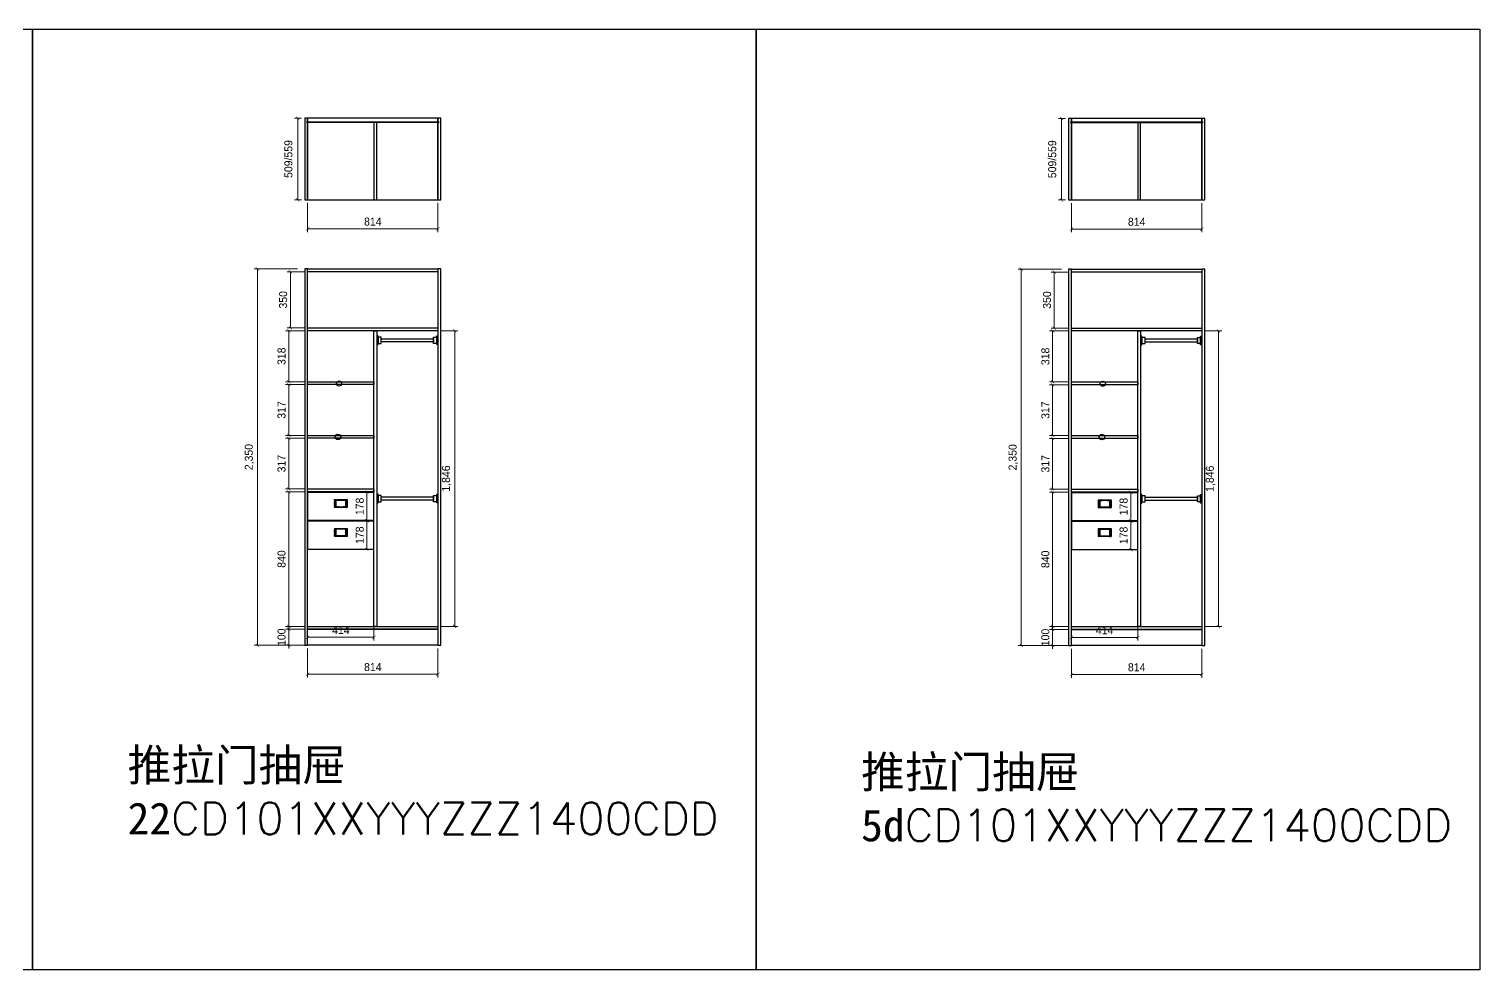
# Model space of a CAD drawing. Header units: millimetres. Extents: x 266 to 44582, y -75 to 31716.
# Drawn here: x 24071 to 33135, y 25835 to 31711 of the extents above; entities that cross this region are included whole.
import ezdxf

# ---------------------------------------------------------------- set-up
doc = ezdxf.new("R2010")
doc.units = ezdxf.units.MM
for name, color, linetype in [('3', 3, 'Continuous'), ('7', 7, 'Continuous'), ('DIM【标注】', 66, 'Continuous')]:
    doc.layers.add(name, color=color, linetype=linetype)
doc.styles.add('-黑体', font='txt.shx', dxfattribs={"bigfont": 'bigfont.shx'})
doc.styles.add('AUDIT_D_071121225343-4', font='')
doc.styles.get('AUDIT_D_071121225343-4').set_extended_font_data('HY울릉도L')
doc.dimstyles.new('家居常用', dxfattribs={"dimscale": 200, "dimtxt": 0.25, "dimasz": 0.1, "dimexe": 0.1, "dimexo": 0.1, "dimgap": 0.1, "dimtad": 1, "dimdec": 0, "dimlunit": 6, "dimtxsty": 'AUDIT_D_071121225343-4', "dimblk": 'ARCHTICK', "dimcen": 1, "dimclrd": 252, "dimclre": 252, "dimclrt": 3, "dimadec": 0, "dimazin": 0, "dimtfac": 1, "dimtdec": 0, "dimtix": 1, "dimtmove": 1, "dimatfit": 3, "dimldrblk": 'DOT', "dimfxl": 0.3, "dimfxlon": 1, "dimlwd": 9, "dimlwe": 9, "dimarcsym": 0})
pattern_1 = [(45, (1305.171, -13759.847), (-2.245064, 2.245064), []), (45, (1305.171, -13758.2594), (-2.245064, 2.245064), [])]

# ---------------------------------------------------------------- blocks, each defined once
blk = doc.blocks.new('_ArchTick')
at = {"color": 0, "linetype": 'ByBlock', "const_width": 0.15}
blk.add_lwpolyline([(-0.5, -0.5), (0.5, 0.5)], dxfattribs=at)
blk = doc.blocks.new('*D61')
at = {"layer": '3', "color": 252, "lineweight": 9}
for p, q in [((30563.6, 30193.6), (30455.6, 30193.6)), ((30475.6, 30193.6), (30475.6, 29843.6)), ((30563.6, 29843.6), (30455.6, 29843.6))]:
    blk.add_line(p, q, dxfattribs=at)
at = {"layer": 'Defpoints', "color": 0}
for p in [(30583.6, 30193.6), (30475.6, 29843.6), (30583.6, 29843.6)]:
    blk.add_point(p, dxfattribs=at)
at = {"layer": '3', "color": 252, "lineweight": 9, "xscale": 20, "yscale": 20, "zscale": 20}
for p, rotation in [((30475.6, 30193.6), 90), ((30475.6, 29843.6), 270)]:
    blk.add_blockref('_ArchTick', p, dxfattribs=dict(at, rotation=rotation))
at = {"layer": '3', "color": 3, "insert": (30430.6, 30018.6), "char_height": 50, "attachment_point": 5, "rotation": 90, "style": 'AUDIT_D_071121225343-4'}
blk.add_mtext('350', dxfattribs=at)
blk = doc.blocks.new('_DOT')
at = {"color": 0, "linetype": 'ByBlock'}
blk.add_line((-0.5, 0), (-1, 0), dxfattribs=at)
at = {"color": 0, "linetype": 'ByBlock', "const_width": 0.5}
blk.add_lwpolyline([(-0.25, 0, 1), (0.25, 0, 1)], format="xyb", close=True, dxfattribs=at)
blk = doc.blocks.new('*D62')
at = {"layer": '3', "color": 252, "lineweight": 9}
for p, q in [((30563.6, 29825.6), (30445.6, 29825.6)), ((30465.6, 29825.6), (30465.6, 29507.3)), ((30563.6, 29507.3), (30445.6, 29507.3))]:
    blk.add_line(p, q, dxfattribs=at)
at = {"layer": 'Defpoints', "color": 0}
for p in [(30583.6, 29825.6), (30465.6, 29507.3), (30583.6, 29507.3)]:
    blk.add_point(p, dxfattribs=at)
at = {"layer": '3', "color": 252, "lineweight": 9, "xscale": 20, "yscale": 20, "zscale": 20}
for p, rotation in [((30465.6, 29825.6), 90), ((30465.6, 29507.3), 270)]:
    blk.add_blockref('_ArchTick', p, dxfattribs=dict(at, rotation=rotation))
at = {"layer": '3', "color": 3, "insert": (30420.6, 29666.4), "char_height": 50, "attachment_point": 5, "rotation": 90, "style": 'AUDIT_D_071121225343-4'}
blk.add_mtext('318', dxfattribs=at)
blk = doc.blocks.new('*D63')
at = {"layer": '3', "color": 252, "lineweight": 9}
for p, q in [((30563.6, 29489.3), (30445.6, 29489.3)), ((30465.6, 29489.3), (30465.6, 29172.3)), ((30563.6, 29172.3), (30445.6, 29172.3))]:
    blk.add_line(p, q, dxfattribs=at)
at = {"layer": 'Defpoints', "color": 0}
for p in [(30583.6, 29489.3), (30465.6, 29172.3), (30583.6, 29172.3)]:
    blk.add_point(p, dxfattribs=at)
at = {"layer": '3', "color": 252, "lineweight": 9, "xscale": 20, "yscale": 20, "zscale": 20}
for p, rotation in [((30465.6, 29489.3), 90), ((30465.6, 29172.3), 270)]:
    blk.add_blockref('_ArchTick', p, dxfattribs=dict(at, rotation=rotation))
at = {"layer": '3', "color": 3, "insert": (30420.6, 29330.8), "char_height": 50, "attachment_point": 5, "rotation": 90, "style": 'AUDIT_D_071121225343-4'}
blk.add_mtext('317', dxfattribs=at)
blk = doc.blocks.new('*D64')
at = {"layer": '3', "color": 252, "lineweight": 9}
for p, q in [((30563.6, 29154.3), (30445.6, 29154.3)), ((30465.6, 29154.3), (30465.6, 28837.8)), ((30563.6, 28837.8), (30445.6, 28837.8))]:
    blk.add_line(p, q, dxfattribs=at)
at = {"layer": 'Defpoints', "color": 0}
for p in [(30583.6, 29154.3), (30465.6, 28837.8), (30583.6, 28837.8)]:
    blk.add_point(p, dxfattribs=at)
at = {"layer": '3', "color": 252, "lineweight": 9, "xscale": 20, "yscale": 20, "zscale": 20}
for p, rotation in [((30465.6, 29154.3), 90), ((30465.6, 28837.8), 270)]:
    blk.add_blockref('_ArchTick', p, dxfattribs=dict(at, rotation=rotation))
at = {"layer": '3', "color": 3, "insert": (30420.6, 28996), "char_height": 50, "attachment_point": 5, "rotation": 90, "style": 'AUDIT_D_071121225343-4'}
blk.add_mtext('317', dxfattribs=at)
blk = doc.blocks.new('衣柜内拉手')
h = blk.add_hatch()
h.set_pattern_fill('STEEL', color=256, style=0)
h.set_pattern_definition(pattern_1)
h.paths.add_polyline_path([(-30, 0), (-40, 0), (-40, -50), (-30, -50)])
h = blk.add_hatch()
h.set_pattern_fill('STEEL', color=256, style=0)
h.set_pattern_definition(pattern_1)
h.paths.add_polyline_path([(40, 0), (30, 0), (30, -50), (40, -50)])
for p, q in [((-40, 0), (40, 0)), ((-40, 0), (-40, -50)), ((-30, 0), (-30, -50)), ((30, 0), (30, -50)), ((40, 0), (40, -50)), ((40, -50), (-40, -50))]:
    blk.add_line(p, q)
for centre, start, end in [((0, -257.6), 83.17871, 96.82129), ((0, 208.1), 263.17871, 276.82129)]:
    blk.add_arc(centre, 252.6, start, end)
blk = doc.blocks.new('*D65')
at = {"layer": '3', "color": 252, "lineweight": 9}
for p, q in [((30563.6, 28819.8), (30445.6, 28819.8)), ((30465.6, 28819.8), (30465.6, 27979.6)), ((30563.6, 27979.6), (30445.6, 27979.6))]:
    blk.add_line(p, q, dxfattribs=at)
at = {"layer": 'Defpoints', "color": 0}
for p in [(30583.6, 28819.8), (30465.6, 27979.6), (30583.6, 27979.6)]:
    blk.add_point(p, dxfattribs=at)
at = {"layer": '3', "color": 252, "lineweight": 9, "xscale": 20, "yscale": 20, "zscale": 20}
for p, rotation in [((30465.6, 28819.8), 90), ((30465.6, 27979.6), 270)]:
    blk.add_blockref('_ArchTick', p, dxfattribs=dict(at, rotation=rotation))
at = {"layer": '3', "color": 3, "insert": (30420.6, 28399.7), "char_height": 50, "attachment_point": 5, "rotation": 90, "style": 'AUDIT_D_071121225343-4'}
blk.add_mtext('840', dxfattribs=at)
blk = doc.blocks.new('*D66')
at = {"layer": '3', "color": 252, "lineweight": 9}
for p, q in [((30520.1, 30211.6), (30250.1, 30211.6)), ((30270.1, 30211.6), (30270.1, 27861.6)), ((30520.1, 27861.6), (30250.1, 27861.6))]:
    blk.add_line(p, q, dxfattribs=at)
at = {"layer": 'Defpoints', "color": 0}
for p in [(30565.6, 30211.6), (30270.1, 27861.6), (30565.6, 27861.6)]:
    blk.add_point(p, dxfattribs=at)
at = {"layer": '3', "color": 252, "lineweight": 9, "xscale": 20, "yscale": 20, "zscale": 20}
for p, rotation in [((30270.1, 30211.6), 90), ((30270.1, 27861.6), 270)]:
    blk.add_blockref('_ArchTick', p, dxfattribs=dict(at, rotation=rotation))
at = {"layer": '3', "color": 3, "insert": (30220.3, 29036.6), "char_height": 50, "attachment_point": 5, "rotation": 90, "style": 'AUDIT_D_071121225343-4'}
blk.add_mtext('2,350', dxfattribs=at)
blk = doc.blocks.new('A$C6B5F1E48')
at = {"layer": '7'}
for points in [[(8, 0), (8, 54), (0, 54), (0, 0)], [(27.4, 7.6), (27.4, 46.4), (8, 46.4), (8, 7.6)]]:
    blk.add_lwpolyline(points, close=True, dxfattribs=at)
blk = doc.blocks.new('*D67')
at = {"layer": '3', "color": 252, "lineweight": 9}
for p, q in [((31417.6, 29825.6), (31522.1, 29825.6)), ((31502.1, 29825.6), (31502.1, 27979.6)), ((31417.6, 27979.6), (31522.1, 27979.6))]:
    blk.add_line(p, q, dxfattribs=at)
at = {"layer": 'Defpoints', "color": 0}
for p in [(31397.6, 29825.6), (31397.6, 27979.6), (31502.1, 27979.6)]:
    blk.add_point(p, dxfattribs=at)
at = {"layer": '3', "color": 252, "lineweight": 9, "xscale": 20, "yscale": 20, "zscale": 20}
for p, rotation in [((31502.1, 29825.6), 90), ((31502.1, 27979.6), 270)]:
    blk.add_blockref('_ArchTick', p, dxfattribs=dict(at, rotation=rotation))
at = {"layer": '3', "color": 3, "insert": (31452.3, 28902.6), "char_height": 50, "attachment_point": 5, "rotation": 90, "style": 'AUDIT_D_071121225343-4'}
blk.add_mtext('1,846', dxfattribs=at)
blk = doc.blocks.new('*D68')
at = {"layer": '3', "color": 252, "lineweight": 9}
for p, q in [((30563.6, 27961.6), (30445.6, 27961.6)), ((30465.6, 27961.6), (30465.6, 27981.6)), ((30465.6, 27961.6), (30465.6, 27861.6)), ((30563.6, 27861.6), (30445.6, 27861.6)), ((30465.6, 27861.6), (30465.6, 27841.6))]:
    blk.add_line(p, q, dxfattribs=at)
at = {"layer": 'Defpoints', "color": 0}
for p in [(30583.6, 27961.6), (30465.6, 27861.6), (30583.6, 27861.6)]:
    blk.add_point(p, dxfattribs=at)
at = {"layer": '3', "color": 252, "lineweight": 9, "xscale": 20, "yscale": 20, "zscale": 20}
for p, rotation in [((30465.6, 27961.6), 270), ((30465.6, 27861.6), 90)]:
    blk.add_blockref('_ArchTick', p, dxfattribs=dict(at, rotation=rotation))
at = {"layer": '3', "color": 3, "insert": (30420.6, 27911.6), "char_height": 50, "attachment_point": 5, "rotation": 90, "style": 'AUDIT_D_071121225343-4'}
blk.add_mtext('100', dxfattribs=at)
blk = doc.blocks.new('*D69')
at = {"layer": '3', "color": 252, "lineweight": 9}
for p, q in [((30545.6, 31152.3), (30501.6, 31152.3)), ((30521.6, 31152.3), (30521.6, 30643.3)), ((30545.6, 30643.3), (30501.6, 30643.3))]:
    blk.add_line(p, q, dxfattribs=at)
at = {"layer": 'Defpoints', "color": 0}
for p in [(30565.6, 31152.3), (30521.6, 30643.3), (30565.6, 30643.3)]:
    blk.add_point(p, dxfattribs=at)
at = {"layer": '3', "color": 252, "lineweight": 9, "xscale": 20, "yscale": 20, "zscale": 20}
for p, rotation in [((30521.6, 31152.3), 90), ((30521.6, 30643.3), 270)]:
    blk.add_blockref('_ArchTick', p, dxfattribs=dict(at, rotation=rotation))
at = {"layer": '3', "color": 3, "insert": (30463.5, 30897.8), "char_height": 50, "attachment_point": 5, "rotation": 90, "style": 'AUDIT_D_071121225343-4'}
blk.add_mtext('509/559', dxfattribs=at)
blk = doc.blocks.new('*D70')
at = {"layer": '3', "color": 252, "lineweight": 9}
for p, q in [((30894.6, 28817.8), (30974.1, 28817.8)), ((30954.1, 28639.8), (30954.1, 28817.8)), ((30894.6, 28639.8), (30974.1, 28639.8))]:
    blk.add_line(p, q, dxfattribs=at)
at = {"layer": 'Defpoints', "color": 0}
for p in [(30874.6, 28817.8), (30954.1, 28817.8), (30874.6, 28639.8)]:
    blk.add_point(p, dxfattribs=at)
at = {"layer": '3', "color": 252, "lineweight": 9, "xscale": 20, "yscale": 20, "zscale": 20}
for p, rotation in [((30954.1, 28817.8), 90), ((30954.1, 28639.8), 270)]:
    blk.add_blockref('_ArchTick', p, dxfattribs=dict(at, rotation=rotation))
at = {"layer": '3', "color": 3, "insert": (30909.1, 28728.8), "char_height": 50, "attachment_point": 5, "rotation": 90, "style": 'AUDIT_D_071121225343-4'}
blk.add_mtext('178', dxfattribs=at)
blk = doc.blocks.new('*D71')
at = {"layer": '3', "color": 252, "lineweight": 9}
for p, q in [((30894.6, 28637.8), (30974.1, 28637.8)), ((30954.1, 28459.8), (30954.1, 28637.8)), ((30894.6, 28459.8), (30974.1, 28459.8))]:
    blk.add_line(p, q, dxfattribs=at)
at = {"layer": 'Defpoints', "color": 0}
for p in [(30874.6, 28637.8), (30954.1, 28637.8), (30874.6, 28459.8)]:
    blk.add_point(p, dxfattribs=at)
at = {"layer": '3', "color": 252, "lineweight": 9, "xscale": 20, "yscale": 20, "zscale": 20}
for p, rotation in [((30954.1, 28637.8), 90), ((30954.1, 28459.8), 270)]:
    blk.add_blockref('_ArchTick', p, dxfattribs=dict(at, rotation=rotation))
at = {"layer": '3', "color": 3, "insert": (30909.1, 28548.8), "char_height": 50, "attachment_point": 5, "rotation": 90, "style": 'AUDIT_D_071121225343-4'}
blk.add_mtext('178', dxfattribs=at)
blk = doc.blocks.new('*D72')
at = {"layer": 'Defpoints', "color": 0}
for p in [(30583.6, 28003.8), (30997.6, 28003.8), (30997.6, 27911.8)]:
    blk.add_point(p, dxfattribs=at)
at = {"layer": 'DIM【标注】', "color": 252, "lineweight": 9}
for p, q in [((30583.6, 27983.8), (30583.6, 27891.8)), ((30997.6, 27983.8), (30997.6, 27891.8)), ((30583.6, 27911.8), (30997.6, 27911.8))]:
    blk.add_line(p, q, dxfattribs=at)
at = {"layer": 'DIM【标注】', "color": 252, "lineweight": 9, "xscale": 20, "yscale": 20, "zscale": 20, "rotation": 180}
blk.add_blockref('_ArchTick', (30583.6, 27911.8), dxfattribs=at)
at = {"layer": 'DIM【标注】', "color": 252, "lineweight": 9, "xscale": 20, "yscale": 20, "zscale": 20}
blk.add_blockref('_ArchTick', (30997.6, 27911.8), dxfattribs=at)
at = {"layer": 'DIM【标注】', "color": 3, "insert": (30790.6, 27956.8), "char_height": 50, "attachment_point": 5, "style": 'AUDIT_D_071121225343-4'}
blk.add_mtext('414', dxfattribs=at)
blk = doc.blocks.new('*D73')
at = {"layer": 'Defpoints', "color": 0}
for p in [(30583.6, 30643.3), (31397.6, 30643.3), (31397.6, 30461.8)]:
    blk.add_point(p, dxfattribs=at)
at = {"layer": 'DIM【标注】', "color": 252, "lineweight": 9}
for p, q in [((30583.6, 30623.3), (30583.6, 30441.8)), ((31397.6, 30623.3), (31397.6, 30441.8)), ((30583.6, 30461.8), (31397.6, 30461.8))]:
    blk.add_line(p, q, dxfattribs=at)
at = {"layer": 'DIM【标注】', "color": 252, "lineweight": 9, "xscale": 20, "yscale": 20, "zscale": 20, "rotation": 180}
blk.add_blockref('_ArchTick', (30583.6, 30461.8), dxfattribs=at)
at = {"layer": 'DIM【标注】', "color": 252, "lineweight": 9, "xscale": 20, "yscale": 20, "zscale": 20}
blk.add_blockref('_ArchTick', (31397.6, 30461.8), dxfattribs=at)
at = {"layer": 'DIM【标注】', "color": 3, "insert": (30990.6, 30506.8), "char_height": 50, "attachment_point": 5, "style": 'AUDIT_D_071121225343-4'}
blk.add_mtext('814', dxfattribs=at)
blk = doc.blocks.new('*D74')
at = {"layer": 'Defpoints', "color": 0}
for p in [(30583.6, 27861.6), (31397.6, 27861.6), (31397.6, 27680.3)]:
    blk.add_point(p, dxfattribs=at)
at = {"layer": 'DIM【标注】', "color": 252, "lineweight": 9}
for p, q in [((30583.6, 27841.6), (30583.6, 27660.3)), ((31397.6, 27841.6), (31397.6, 27660.3)), ((30583.6, 27680.3), (31397.6, 27680.3))]:
    blk.add_line(p, q, dxfattribs=at)
at = {"layer": 'DIM【标注】', "color": 252, "lineweight": 9, "xscale": 20, "yscale": 20, "zscale": 20, "rotation": 180}
blk.add_blockref('_ArchTick', (30583.6, 27680.3), dxfattribs=at)
at = {"layer": 'DIM【标注】', "color": 252, "lineweight": 9, "xscale": 20, "yscale": 20, "zscale": 20}
blk.add_blockref('_ArchTick', (31397.6, 27680.3), dxfattribs=at)
at = {"layer": 'DIM【标注】', "color": 3, "insert": (30990.6, 27725.3), "char_height": 50, "attachment_point": 5, "style": 'AUDIT_D_071121225343-4'}
blk.add_mtext('814', dxfattribs=at)
blk = doc.blocks.new('*D103')
at = {"layer": '3', "color": 252, "lineweight": 9}
for p, q in [((25792.1, 30194.9), (25684.1, 30194.9)), ((25704.1, 30194.9), (25704.1, 29844.9)), ((25792.1, 29844.9), (25684.1, 29844.9))]:
    blk.add_line(p, q, dxfattribs=at)
at = {"layer": 'Defpoints', "color": 0}
for p in [(25812.1, 30194.9), (25704.1, 29844.9), (25812.1, 29844.9)]:
    blk.add_point(p, dxfattribs=at)
at = {"layer": '3', "color": 252, "lineweight": 9, "xscale": 20, "yscale": 20, "zscale": 20}
for p, rotation in [((25704.1, 30194.9), 90), ((25704.1, 29844.9), 270)]:
    blk.add_blockref('_ArchTick', p, dxfattribs=dict(at, rotation=rotation))
at = {"layer": '3', "color": 3, "insert": (25659.1, 30019.9), "char_height": 50, "attachment_point": 5, "rotation": 90, "style": 'AUDIT_D_071121225343-4'}
blk.add_mtext('350', dxfattribs=at)
blk = doc.blocks.new('*D104')
at = {"layer": '3', "color": 252, "lineweight": 9}
for p, q in [((25792.1, 29826.9), (25674.1, 29826.9)), ((25694.1, 29826.9), (25694.1, 29508.6)), ((25792.1, 29508.6), (25674.1, 29508.6))]:
    blk.add_line(p, q, dxfattribs=at)
at = {"layer": 'Defpoints', "color": 0}
for p in [(25812.1, 29826.9), (25694.1, 29508.6), (25812.1, 29508.6)]:
    blk.add_point(p, dxfattribs=at)
at = {"layer": '3', "color": 252, "lineweight": 9, "xscale": 20, "yscale": 20, "zscale": 20}
for p, rotation in [((25694.1, 29826.9), 90), ((25694.1, 29508.6), 270)]:
    blk.add_blockref('_ArchTick', p, dxfattribs=dict(at, rotation=rotation))
at = {"layer": '3', "color": 3, "insert": (25649.1, 29667.7), "char_height": 50, "attachment_point": 5, "rotation": 90, "style": 'AUDIT_D_071121225343-4'}
blk.add_mtext('318', dxfattribs=at)
blk = doc.blocks.new('*D105')
at = {"layer": '3', "color": 252, "lineweight": 9}
for p, q in [((25792.1, 29490.6), (25674.1, 29490.6)), ((25694.1, 29490.6), (25694.1, 29173.6)), ((25792.1, 29173.6), (25674.1, 29173.6))]:
    blk.add_line(p, q, dxfattribs=at)
at = {"layer": 'Defpoints', "color": 0}
for p in [(25812.1, 29490.6), (25694.1, 29173.6), (25812.1, 29173.6)]:
    blk.add_point(p, dxfattribs=at)
at = {"layer": '3', "color": 252, "lineweight": 9, "xscale": 20, "yscale": 20, "zscale": 20}
for p, rotation in [((25694.1, 29490.6), 90), ((25694.1, 29173.6), 270)]:
    blk.add_blockref('_ArchTick', p, dxfattribs=dict(at, rotation=rotation))
at = {"layer": '3', "color": 3, "insert": (25649.1, 29332.1), "char_height": 50, "attachment_point": 5, "rotation": 90, "style": 'AUDIT_D_071121225343-4'}
blk.add_mtext('317', dxfattribs=at)
blk = doc.blocks.new('*D106')
at = {"layer": '3', "color": 252, "lineweight": 9}
for p, q in [((25792.1, 29155.6), (25674.1, 29155.6)), ((25694.1, 29155.6), (25694.1, 28839.1)), ((25792.1, 28839.1), (25674.1, 28839.1))]:
    blk.add_line(p, q, dxfattribs=at)
at = {"layer": 'Defpoints', "color": 0}
for p in [(25812.1, 29155.6), (25694.1, 28839.1), (25812.1, 28839.1)]:
    blk.add_point(p, dxfattribs=at)
at = {"layer": '3', "color": 252, "lineweight": 9, "xscale": 20, "yscale": 20, "zscale": 20}
for p, rotation in [((25694.1, 29155.6), 90), ((25694.1, 28839.1), 270)]:
    blk.add_blockref('_ArchTick', p, dxfattribs=dict(at, rotation=rotation))
at = {"layer": '3', "color": 3, "insert": (25649.1, 28997.3), "char_height": 50, "attachment_point": 5, "rotation": 90, "style": 'AUDIT_D_071121225343-4'}
blk.add_mtext('317', dxfattribs=at)
blk = doc.blocks.new('*D107')
at = {"layer": '3', "color": 252, "lineweight": 9}
for p, q in [((25792.1, 28821.1), (25674.1, 28821.1)), ((25694.1, 28821.1), (25694.1, 27980.9)), ((25792.1, 27980.9), (25674.1, 27980.9))]:
    blk.add_line(p, q, dxfattribs=at)
at = {"layer": 'Defpoints', "color": 0}
for p in [(25812.1, 28821.1), (25694.1, 27980.9), (25812.1, 27980.9)]:
    blk.add_point(p, dxfattribs=at)
at = {"layer": '3', "color": 252, "lineweight": 9, "xscale": 20, "yscale": 20, "zscale": 20}
for p, rotation in [((25694.1, 28821.1), 90), ((25694.1, 27980.9), 270)]:
    blk.add_blockref('_ArchTick', p, dxfattribs=dict(at, rotation=rotation))
at = {"layer": '3', "color": 3, "insert": (25649.1, 28401), "char_height": 50, "attachment_point": 5, "rotation": 90, "style": 'AUDIT_D_071121225343-4'}
blk.add_mtext('840', dxfattribs=at)
blk = doc.blocks.new('*D108')
at = {"layer": '3', "color": 252, "lineweight": 9}
for p, q in [((25748.6, 30212.9), (25478.6, 30212.9)), ((25498.6, 30212.9), (25498.6, 27862.9)), ((25748.6, 27862.9), (25478.6, 27862.9))]:
    blk.add_line(p, q, dxfattribs=at)
at = {"layer": 'Defpoints', "color": 0}
for p in [(25794.1, 30212.9), (25498.6, 27862.9), (25794.1, 27862.9)]:
    blk.add_point(p, dxfattribs=at)
at = {"layer": '3', "color": 252, "lineweight": 9, "xscale": 20, "yscale": 20, "zscale": 20}
for p, rotation in [((25498.6, 30212.9), 90), ((25498.6, 27862.9), 270)]:
    blk.add_blockref('_ArchTick', p, dxfattribs=dict(at, rotation=rotation))
at = {"layer": '3', "color": 3, "insert": (25448.8, 29037.9), "char_height": 50, "attachment_point": 5, "rotation": 90, "style": 'AUDIT_D_071121225343-4'}
blk.add_mtext('2,350', dxfattribs=at)
blk = doc.blocks.new('*D109')
at = {"layer": '3', "color": 252, "lineweight": 9}
for p, q in [((26646.1, 29826.9), (26750.6, 29826.9)), ((26730.6, 29826.9), (26730.6, 27980.9)), ((26646.1, 27980.9), (26750.6, 27980.9))]:
    blk.add_line(p, q, dxfattribs=at)
at = {"layer": 'Defpoints', "color": 0}
for p in [(26626.1, 29826.9), (26626.1, 27980.9), (26730.6, 27980.9)]:
    blk.add_point(p, dxfattribs=at)
at = {"layer": '3', "color": 252, "lineweight": 9, "xscale": 20, "yscale": 20, "zscale": 20}
for p, rotation in [((26730.6, 29826.9), 90), ((26730.6, 27980.9), 270)]:
    blk.add_blockref('_ArchTick', p, dxfattribs=dict(at, rotation=rotation))
at = {"layer": '3', "color": 3, "insert": (26680.8, 28903.9), "char_height": 50, "attachment_point": 5, "rotation": 90, "style": 'AUDIT_D_071121225343-4'}
blk.add_mtext('1,846', dxfattribs=at)
blk = doc.blocks.new('*D110')
at = {"layer": '3', "color": 252, "lineweight": 9}
for p, q in [((25792.1, 27962.9), (25674.1, 27962.9)), ((25694.1, 27962.9), (25694.1, 27982.9)), ((25694.1, 27962.9), (25694.1, 27862.9)), ((25792.1, 27862.9), (25674.1, 27862.9)), ((25694.1, 27862.9), (25694.1, 27842.9))]:
    blk.add_line(p, q, dxfattribs=at)
at = {"layer": 'Defpoints', "color": 0}
for p in [(25812.1, 27962.9), (25694.1, 27862.9), (25812.1, 27862.9)]:
    blk.add_point(p, dxfattribs=at)
at = {"layer": '3', "color": 252, "lineweight": 9, "xscale": 20, "yscale": 20, "zscale": 20}
for p, rotation in [((25694.1, 27962.9), 270), ((25694.1, 27862.9), 90)]:
    blk.add_blockref('_ArchTick', p, dxfattribs=dict(at, rotation=rotation))
at = {"layer": '3', "color": 3, "insert": (25649.1, 27912.9), "char_height": 50, "attachment_point": 5, "rotation": 90, "style": 'AUDIT_D_071121225343-4'}
blk.add_mtext('100', dxfattribs=at)
blk = doc.blocks.new('*D111')
at = {"layer": '3', "color": 252, "lineweight": 9}
for p, q in [((25774.1, 31153.6), (25730.1, 31153.6)), ((25750.1, 31153.6), (25750.1, 30644.6)), ((25774.1, 30644.6), (25730.1, 30644.6))]:
    blk.add_line(p, q, dxfattribs=at)
at = {"layer": 'Defpoints', "color": 0}
for p in [(25794.1, 31153.6), (25750.1, 30644.6), (25794.1, 30644.6)]:
    blk.add_point(p, dxfattribs=at)
at = {"layer": '3', "color": 252, "lineweight": 9, "xscale": 20, "yscale": 20, "zscale": 20}
for p, rotation in [((25750.1, 31153.6), 90), ((25750.1, 30644.6), 270)]:
    blk.add_blockref('_ArchTick', p, dxfattribs=dict(at, rotation=rotation))
at = {"layer": '3', "color": 3, "insert": (25692, 30899.1), "char_height": 50, "attachment_point": 5, "rotation": 90, "style": 'AUDIT_D_071121225343-4'}
blk.add_mtext('509/559', dxfattribs=at)
blk = doc.blocks.new('*D112')
at = {"layer": '3', "color": 252, "lineweight": 9}
for p, q in [((26123.1, 28819.1), (26202.6, 28819.1)), ((26182.6, 28641.1), (26182.6, 28819.1)), ((26123.1, 28641.1), (26202.6, 28641.1))]:
    blk.add_line(p, q, dxfattribs=at)
at = {"layer": 'Defpoints', "color": 0}
for p in [(26103.1, 28819.1), (26182.6, 28819.1), (26103.1, 28641.1)]:
    blk.add_point(p, dxfattribs=at)
at = {"layer": '3', "color": 252, "lineweight": 9, "xscale": 20, "yscale": 20, "zscale": 20}
for p, rotation in [((26182.6, 28819.1), 90), ((26182.6, 28641.1), 270)]:
    blk.add_blockref('_ArchTick', p, dxfattribs=dict(at, rotation=rotation))
at = {"layer": '3', "color": 3, "insert": (26137.6, 28730.1), "char_height": 50, "attachment_point": 5, "rotation": 90, "style": 'AUDIT_D_071121225343-4'}
blk.add_mtext('178', dxfattribs=at)
blk = doc.blocks.new('*D113')
at = {"layer": '3', "color": 252, "lineweight": 9}
for p, q in [((26123.1, 28639.1), (26202.6, 28639.1)), ((26182.6, 28461.1), (26182.6, 28639.1)), ((26123.1, 28461.1), (26202.6, 28461.1))]:
    blk.add_line(p, q, dxfattribs=at)
at = {"layer": 'Defpoints', "color": 0}
for p in [(26103.1, 28639.1), (26182.6, 28639.1), (26103.1, 28461.1)]:
    blk.add_point(p, dxfattribs=at)
at = {"layer": '3', "color": 252, "lineweight": 9, "xscale": 20, "yscale": 20, "zscale": 20}
for p, rotation in [((26182.6, 28639.1), 90), ((26182.6, 28461.1), 270)]:
    blk.add_blockref('_ArchTick', p, dxfattribs=dict(at, rotation=rotation))
at = {"layer": '3', "color": 3, "insert": (26137.6, 28550.1), "char_height": 50, "attachment_point": 5, "rotation": 90, "style": 'AUDIT_D_071121225343-4'}
blk.add_mtext('178', dxfattribs=at)
blk = doc.blocks.new('*D114')
at = {"layer": 'Defpoints', "color": 0}
for p in [(25812.1, 28005.1), (26226.1, 28005.1), (26226.1, 27913.1)]:
    blk.add_point(p, dxfattribs=at)
at = {"layer": 'DIM【标注】', "color": 252, "lineweight": 9}
for p, q in [((25812.1, 27985.1), (25812.1, 27893.1)), ((26226.1, 27985.1), (26226.1, 27893.1)), ((25812.1, 27913.1), (26226.1, 27913.1))]:
    blk.add_line(p, q, dxfattribs=at)
at = {"layer": 'DIM【标注】', "color": 252, "lineweight": 9, "xscale": 20, "yscale": 20, "zscale": 20, "rotation": 180}
blk.add_blockref('_ArchTick', (25812.1, 27913.1), dxfattribs=at)
at = {"layer": 'DIM【标注】', "color": 252, "lineweight": 9, "xscale": 20, "yscale": 20, "zscale": 20}
blk.add_blockref('_ArchTick', (26226.1, 27913.1), dxfattribs=at)
at = {"layer": 'DIM【标注】', "color": 3, "insert": (26019.1, 27958.1), "char_height": 50, "attachment_point": 5, "style": 'AUDIT_D_071121225343-4'}
blk.add_mtext('414', dxfattribs=at)
blk = doc.blocks.new('*D115')
at = {"layer": 'Defpoints', "color": 0}
for p in [(25812.1, 30644.6), (26626.1, 30644.6), (26626.1, 30463.1)]:
    blk.add_point(p, dxfattribs=at)
at = {"layer": 'DIM【标注】', "color": 252, "lineweight": 9}
for p, q in [((25812.1, 30624.6), (25812.1, 30443.1)), ((26626.1, 30624.6), (26626.1, 30443.1)), ((25812.1, 30463.1), (26626.1, 30463.1))]:
    blk.add_line(p, q, dxfattribs=at)
at = {"layer": 'DIM【标注】', "color": 252, "lineweight": 9, "xscale": 20, "yscale": 20, "zscale": 20, "rotation": 180}
blk.add_blockref('_ArchTick', (25812.1, 30463.1), dxfattribs=at)
at = {"layer": 'DIM【标注】', "color": 252, "lineweight": 9, "xscale": 20, "yscale": 20, "zscale": 20}
blk.add_blockref('_ArchTick', (26626.1, 30463.1), dxfattribs=at)
at = {"layer": 'DIM【标注】', "color": 3, "insert": (26219.1, 30508.1), "char_height": 50, "attachment_point": 5, "style": 'AUDIT_D_071121225343-4'}
blk.add_mtext('814', dxfattribs=at)
blk = doc.blocks.new('*D116')
at = {"layer": 'Defpoints', "color": 0}
for p in [(25812.1, 27862.9), (26626.1, 27862.9), (26626.1, 27681.6)]:
    blk.add_point(p, dxfattribs=at)
at = {"layer": 'DIM【标注】', "color": 252, "lineweight": 9}
for p, q in [((25812.1, 27842.9), (25812.1, 27661.6)), ((26626.1, 27842.9), (26626.1, 27661.6)), ((25812.1, 27681.6), (26626.1, 27681.6))]:
    blk.add_line(p, q, dxfattribs=at)
at = {"layer": 'DIM【标注】', "color": 252, "lineweight": 9, "xscale": 20, "yscale": 20, "zscale": 20, "rotation": 180}
blk.add_blockref('_ArchTick', (25812.1, 27681.6), dxfattribs=at)
at = {"layer": 'DIM【标注】', "color": 252, "lineweight": 9, "xscale": 20, "yscale": 20, "zscale": 20}
blk.add_blockref('_ArchTick', (26626.1, 27681.6), dxfattribs=at)
at = {"layer": 'DIM【标注】', "color": 3, "insert": (26219.1, 27726.6), "char_height": 50, "attachment_point": 5, "style": 'AUDIT_D_071121225343-4'}
blk.add_mtext('814', dxfattribs=at)

msp = doc.modelspace()

# ---------------------------------------------------------------- linework, layer by layer
for points in [[(19572.1, 31710.7), (24093.2, 31710.7), (24093.2, 25835.4), (19572.1, 25835.4)], [(24093.2, 31710.7), (28614.2, 31710.7), (28614.2, 25835.4), (24093.2, 25835.4)], [(28614.2, 31710.7), (33135.2, 31710.7), (33135.2, 25835.4), (28614.2, 25835.4)]]:
    msp.add_lwpolyline(points, close=True)
at = {"layer": '3', "color": 0}
for points in [[(25794.1, 30644.6), (25812.1, 30644.6), (25812.1, 31153.6), (25794.1, 31153.6)], [(25812.1, 30644.6), (26626.1, 30644.6), (26626.1, 31153.6), (25812.1, 31153.6)], [(26226.1, 30644.6), (26244.1, 30644.6), (26244.1, 31127.2), (26226.1, 31127.2)], [(26626.1, 30644.6), (26644.1, 30644.6), (26644.1, 31153.6), (26626.1, 31153.6)], [(30565.6, 30643.3), (30583.6, 30643.3), (30583.6, 31152.3), (30565.6, 31152.3)], [(30583.6, 30643.3), (31397.6, 30643.3), (31397.6, 31152.3), (30583.6, 31152.3)], [(30997.6, 30643.3), (31015.6, 30643.3), (31015.6, 31125.9), (30997.6, 31125.9)], [(31397.6, 30643.3), (31415.6, 30643.3), (31415.6, 31152.3), (31397.6, 31152.3)], [(25794.1, 27862.9), (25812.1, 27862.9), (25812.1, 30212.9), (25794.1, 30212.9)], [(25812.1, 30212.9), (26626.1, 30212.9), (26626.1, 30194.9), (25812.1, 30194.9)], [(26626.1, 27862.9), (26644.1, 27862.9), (26644.1, 30212.9), (26626.1, 30212.9)], [(30565.6, 27861.6), (30583.6, 27861.6), (30583.6, 30211.6), (30565.6, 30211.6)], [(30583.6, 30211.6), (31397.6, 30211.6), (31397.6, 30193.6), (30583.6, 30193.6)], [(31397.6, 27861.6), (31415.6, 27861.6), (31415.6, 30211.6), (31397.6, 30211.6)], [(25812.1, 29844.9), (26626.1, 29844.9), (26626.1, 29826.9), (25812.1, 29826.9)], [(26226.1, 29826.9), (26244.1, 29826.9), (26244.1, 27980.9), (26226.1, 27980.9)], [(30583.6, 29843.6), (31397.6, 29843.6), (31397.6, 29825.6), (30583.6, 29825.6)], [(30997.6, 29825.6), (31015.6, 29825.6), (31015.6, 27979.6), (30997.6, 27979.6)], [(25812.1, 29508.6), (26226.1, 29508.6), (26226.1, 29490.6), (25812.1, 29490.6)], [(30583.6, 29507.3), (30997.6, 29507.3), (30997.6, 29489.3), (30583.6, 29489.3)], [(25812.1, 29173.6), (26226.1, 29173.6), (26226.1, 29155.6), (25812.1, 29155.6)], [(30583.6, 29172.3), (30997.6, 29172.3), (30997.6, 29154.3), (30583.6, 29154.3)], [(25812.1, 28839.1), (26226.1, 28839.1), (26226.1, 28821.1), (25812.1, 28821.1)], [(30583.6, 28837.8), (30997.6, 28837.8), (30997.6, 28819.8), (30583.6, 28819.8)], [(25812.1, 27980.9), (26626.1, 27980.9), (26626.1, 27962.9), (25812.1, 27962.9)], [(30583.6, 27979.6), (31397.6, 27979.6), (31397.6, 27961.6), (30583.6, 27961.6)]]:
    msp.add_lwpolyline(points, close=True, dxfattribs=at)
at = {"layer": '3', "color": 2}
for points in [[(25807.1, 31132.2), (26631.1, 31132.2), (26631.1, 31127.2), (25807.1, 31127.2)], [(30578.6, 31130.9), (31402.6, 31130.9), (31402.6, 31125.9), (30578.6, 31125.9)]]:
    msp.add_lwpolyline(points, close=True, dxfattribs=at)
at = {"layer": '3', "color": 8}
for points in [[(26271.5, 29777.1), (26598.7, 29777.1), (26598.7, 29757), (26271.5, 29757)], [(31043, 29775.8), (31370.2, 29775.8), (31370.2, 29755.7), (31043, 29755.7)], [(26271.5, 28788.8), (26598.7, 28788.8), (26598.7, 28768.7), (26271.5, 28768.7)], [(31043, 28787.5), (31370.2, 28787.5), (31370.2, 28767.4), (31043, 28767.4)]]:
    msp.add_lwpolyline(points, close=True, dxfattribs=at)
at = {"layer": '3'}
for points in [[(25814.1, 28819.1), (26224.1, 28819.1), (26224.1, 28641.1), (25814.1, 28641.1)], [(30585.6, 28817.8), (30995.6, 28817.8), (30995.6, 28639.8), (30585.6, 28639.8)], [(25814.1, 28639.1), (26224.1, 28639.1), (26224.1, 28461.1), (25814.1, 28461.1)], [(30585.6, 28637.8), (30995.6, 28637.8), (30995.6, 28459.8), (30585.6, 28459.8)]]:
    msp.add_lwpolyline(points, close=True, dxfattribs=at)
at = {"layer": '3', "color": 7, "true_color": 0xffffff}
for points in [[(25812.1, 27962.9), (26626.1, 27962.9), (26626.1, 27862.9), (25812.1, 27862.9)], [(30583.6, 27961.6), (31397.6, 27961.6), (31397.6, 27861.6), (30583.6, 27861.6)]]:
    msp.add_lwpolyline(points, close=True, dxfattribs=at)
at = {"layer": '3'}
for centre, radius in [((26008.1, 29497.1), 16), ((30779.6, 29495.8), 16), ((26001.6, 29163.9), 17), ((30773.1, 29162.6), 17)]:
    msp.add_circle(centre, radius, dxfattribs=at)

# ---------------------------------------------------------------- block references
for p in [(26019.1, 28772.5), (30790.6, 28771.2), (26019.1, 28592.5), (30790.6, 28591.2)]:
    msp.add_blockref('衣柜内拉手', p)
at = {"layer": '3', "color": 8}
for p in [(26244.1, 29740), (31015.6, 29738.7), (26244.1, 28751.7), (31015.6, 28750.4)]:
    msp.add_blockref('A$C6B5F1E48', p, dxfattribs=at)
at = {"layer": '3', "color": 8, "xscale": -1}
for p in [(26626.1, 29740), (31397.6, 29738.7), (26626.1, 28751.7), (31397.6, 28750.4)]:
    msp.add_blockref('A$C6B5F1E48', p, dxfattribs=at)

# ---------------------------------------------------------------- texts
at = {"char_height": 200, "width": 1714.257, "attachment_point": 1, "style": '-黑体'}
for s, insert in [('{\\fSimHei|b0|i0|c134|p49;推拉门抽屉22}CD101{\\C2;XX\\C4;YYY\\C6;ZZZ\\C1;14\\C0;00\\C11;C\\C2;DD}', (24687.3, 27214.8)), ('{\\fSimHei|b0|i0|c134|p49;推拉门抽屉5d}CD101{\\C2;XX\\C4;YYY\\C6;ZZZ\\C1;14\\C0;00\\C11;C\\C2;DD}', (29269.2, 27172.2))]:
    msp.add_mtext(s, dxfattribs=dict(at, insert=insert))

# ---------------------------------------------------------------- dimensions: what is measured, and where the dimension line sits
at = {"layer": '3', "color": 0}
for base, p1, p2, picture, middle in [((25750.1, 30644.6), (25794.1, 31153.6), (25794.1, 30644.6), '*D111', (25692, 30899.1)), ((30521.6, 30643.3), (30565.6, 31152.3), (30565.6, 30643.3), '*D69', (30463.5, 30897.8))]:
    dim = msp.add_linear_dim(base=base, p1=p1, p2=p2, angle=90, text='509/559', dimstyle='家居常用', override={"dimfxl": 1.25, "dimarcsym": 1}, dxfattribs=at)
    dim.commit()
    dim.dimension.update_dxf_attribs({"geometry": picture, "text_midpoint": middle})
for base, p1, p2, picture, middle in [((25498.6, 27862.9), (25794.1, 30212.9), (25794.1, 27862.9), '*D108', (25448.8, 29037.9)), ((25704.1, 29844.9), (25812.1, 30194.9), (25812.1, 29844.9), '*D103', (25659.1, 30019.9)), ((30270.1, 27861.6), (30565.6, 30211.6), (30565.6, 27861.6), '*D66', (30220.3, 29036.6)), ((30475.6, 29843.6), (30583.6, 30193.6), (30583.6, 29843.6), '*D61', (30430.6, 30018.6)), ((25694.1, 29508.6), (25812.1, 29826.9), (25812.1, 29508.6), '*D104', (25649.1, 29667.7)), ((26730.6, 27980.9), (26626.1, 29826.9), (26626.1, 27980.9), '*D109', (26680.8, 28903.9)), ((30465.6, 29507.3), (30583.6, 29825.6), (30583.6, 29507.3), '*D62', (30420.6, 29666.4)), ((31502.1, 27979.6), (31397.6, 29825.6), (31397.6, 27979.6), '*D67', (31452.3, 28902.6)), ((25694.1, 29173.6), (25812.1, 29490.6), (25812.1, 29173.6), '*D105', (25649.1, 29332.1)), ((30465.6, 29172.3), (30583.6, 29489.3), (30583.6, 29172.3), '*D63', (30420.6, 29330.8)), ((25694.075671, 28839.0532617), (25812.1131889, 29155.5532617), (25812.1131889, 28839.0532617), '*D106', (25649.075671, 28997.3032617)), ((30465.5896215, 28837.7545914), (30583.6271394, 29154.2545914), (30583.6271394, 28837.7545914), '*D64', (30420.5896215, 28996.0045914)), ((25694.1, 27980.9), (25812.1, 28821.1), (25812.1, 27980.9), '*D107', (25649.1, 28401)), ((30465.6, 27979.6), (30583.6, 28819.8), (30583.6, 27979.6), '*D65', (30420.6, 28399.7)), ((25694.1, 27862.9), (25812.1, 27962.9), (25812.1, 27862.9), '*D110', (25649.1, 27912.9)), ((30465.6, 27861.6), (30583.6, 27961.6), (30583.6, 27861.6), '*D68', (30420.6, 27911.6))]:
    dim = msp.add_linear_dim(base=base, p1=p1, p2=p2, angle=90, dimstyle='家居常用', override={"dimfxl": 1.25, "dimarcsym": 1}, dxfattribs=at)
    dim.commit()
    dim.dimension.update_dxf_attribs({"geometry": picture, "text_midpoint": middle})
at = {"layer": '3', "color": 7, "true_color": 0xffffff}
for p1, p2, picture, middle in [((26103.1, 28641.1), (26103.1, 28819.1), '*D112', (26137.6, 28730.1)), ((30874.6, 28639.8), (30874.6, 28817.8), '*D70', (30909.1, 28728.8)), ((26103.1, 28461.1), (26103.1, 28639.1), '*D113', (26137.6, 28550.1)), ((30874.6, 28459.8), (30874.6, 28637.8), '*D71', (30909.1, 28548.8))]:
    dim = msp.add_aligned_dim(p1=p1, p2=p2, distance=-79.5, dimstyle='家居常用', override={"dimfxl": 1.25, "dimarcsym": 1}, dxfattribs=at)
    dim.commit()
    dim.dimension.update_dxf_attribs({"geometry": picture, "text_midpoint": middle})
at = {"layer": 'DIM【标注】', "color": 7, "true_color": 0xffffff}
for base, p1, p2, picture, middle in [((26626.1, 30463.1), (25812.1, 30644.6), (26626.1, 30644.6), '*D115', (26219.1, 30508.1)), ((31397.6, 30461.8), (30583.6, 30643.3), (31397.6, 30643.3), '*D73', (30990.6, 30506.8)), ((26226.1, 27913.1), (25812.1, 28005.1), (26226.1, 28005.1), '*D114', (26019.1, 27958.1)), ((30997.6, 27911.8), (30583.6, 28003.8), (30997.6, 28003.8), '*D72', (30790.6, 27956.8)), ((26626.1, 27681.6), (25812.1, 27862.9), (26626.1, 27862.9), '*D116', (26219.1, 27726.6)), ((31397.6, 27680.3), (30583.6, 27861.6), (31397.6, 27861.6), '*D74', (30990.6, 27725.3))]:
    dim = msp.add_linear_dim(base=base, p1=p1, p2=p2, dimstyle='家居常用', override={"dimfxl": 1.25, "dimarcsym": 1}, dxfattribs=at)
    dim.commit()
    dim.dimension.update_dxf_attribs({"geometry": picture, "text_midpoint": middle})

doc.saveas('drawing.dxf')
